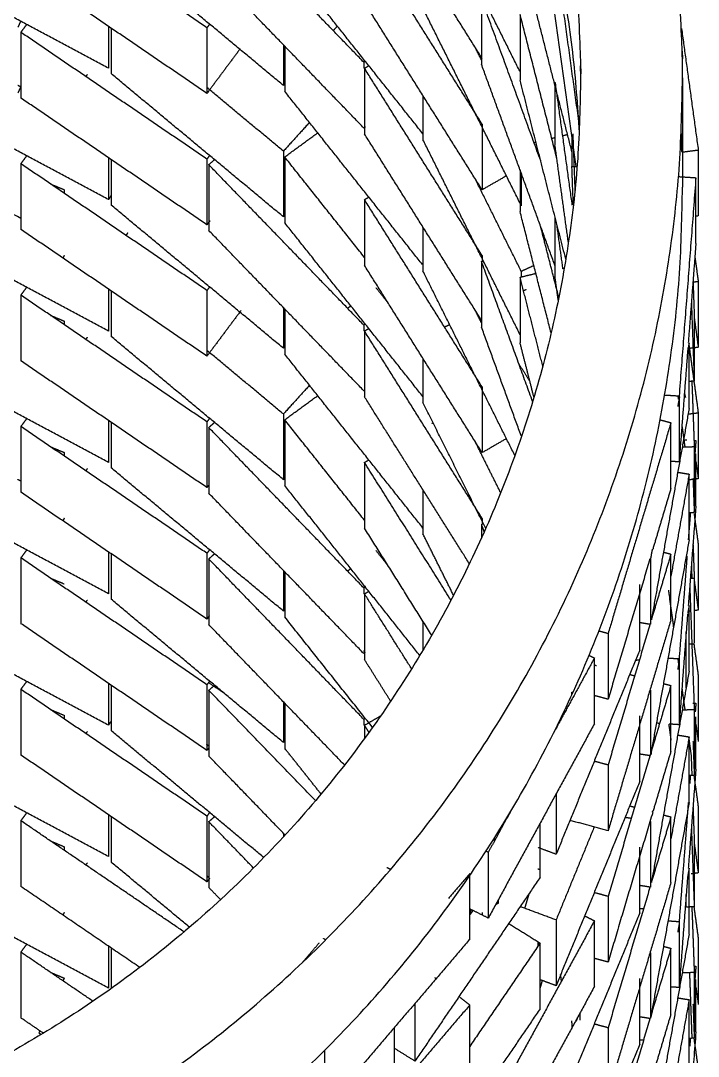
# Model space of a CAD drawing. Header units: centimetres. Extents: x 0 to 19.8, y 0 to 41.5.
# Drawn here: x 18.337 to 18.955, y 14.276 to 15.222 of the extents above; entities that cross this region are included whole.
import ezdxf

# ---------------------------------------------------------------- set-up
doc = ezdxf.new("R2010")
doc.units = ezdxf.units.CM
doc.layers.add('Make2D$Visible$Curves', color=7, linetype='Continuous', true_color=0x000000)

msp = doc.modelspace()

# ---------------------------------------------------------------- linework, layer by layer
at = {"layer": 'Make2D$Visible$Curves', "color": 18, "lineweight": -3, "true_color": 0x000000}
for points, weights, knots in [([(18.94033, 15.16942), (18.94033, 15.18396), (18.93995, 15.1985), (18.92003, 15.96182), (18.20108, 16.21905), (17.66782, 16.40984), (17.19928, 16.09167)], [0.992137350088, 0.995976141069, 1, 0.825021666223, 1, 0.864071957732, 0.939329292259], [-0.566626, -0.566626, -0.566626, -0.535834, -0.535834, 0.80315, 0.80315, 1.84331, 1.84331, 1.84331]), ([(17.21657, 15.98993), (17.65322, 16.31401), (18.16593, 16.13286), (18.83883, 15.89512), (18.84728, 15.18151), (18.84735, 15.17546), (18.84735, 15.16942)], [0.941506293451, 0.856573638651, 1, 0.819835262239, 1, 0.998141321531, 0.996320993359], [2.515272, 2.515272, 2.515272, 3.597399, 3.597399, 4.956711, 4.956711, 4.970734, 4.970734, 4.970734]), ([(17.22882, 15.89888), (17.66236, 16.21077), (18.16593, 16.03286), (18.81256, 15.8044), (18.84612, 15.11942)], [0.938958815068, 0.858769819386, 1, 0.825641357276, 0.988762031209], [2.531842, 2.531842, 2.531842, 3.597399, 3.597399, 4.912905, 4.912905, 4.912905]), ([(17.09989, 14.32314), (17.62142, 13.87595), (18.25532, 14.14081), (18.94033, 14.42702), (18.94033, 15.16942)], [0.973011863459, 0.839756556667, 1, 0.829045525154, 0.992137350088], [-3.101047, -3.101047, -3.101047, -1.874818, -1.874818, -0.566626, -0.566626, -0.566626]), ([(18.84735, 15.16942), (18.84735, 14.46471), (18.18864, 14.2143), (17.58784, 13.9859), (17.12182, 14.42856)], [0.996320993359, 0.821693940709, 1, 0.834780475099, 0.972589075988], [4.970734, 4.970734, 4.970734, 6.316022, 6.316022, 7.562575, 7.562575, 7.562575]), ([(17.09021, 14.23153), (17.61324, 13.77252), (18.25532, 14.0408), (18.94033, 14.32702), (18.94033, 15.06941)], [0.975929709242, 0.838022816373, 1, 0.829045525154, 0.992137350088], [-3.114314, -3.114314, -3.114314, -1.874818, -1.874818, -0.566626, -0.566626, -0.566626])]:
    msp.add_rational_spline(points, weights, degree=2, knots=knots, dxfattribs=at)
for points in [[(18.75753, 15.18704), (18.70385, 15.27259), (18.65017, 15.35814)], [(18.79196, 15.17514), (18.74775, 15.26398), (18.70353, 15.35282)], [(18.50644, 15.21512), (18.42158, 15.27299), (18.33672, 15.33086)], [(18.64961, 15.1835), (18.57887, 15.25674), (18.50812, 15.32998)], [(18.57622, 15.16235), (18.49757, 15.22777), (18.41893, 15.2932)], [(18.75753, 15.12704), (18.70385, 15.21259), (18.65017, 15.29814)], [(18.83943, 15.10191), (18.81577, 15.1946), (18.79211, 15.28729)], [(18.41667, 15.17813), (18.32573, 15.22682), (18.23478, 15.2755)], [(18.70351, 15.11822), (18.64045, 15.19765), (18.57738, 15.27708)], [(18.84638, 15.12498), (18.83581, 15.20183), (18.82524, 15.27869)], [(18.50644, 15.15512), (18.42158, 15.21299), (18.33672, 15.27086)], [(18.64961, 15.1235), (18.57887, 15.19674), (18.50812, 15.26998)], [(18.75753, 15.06704), (18.70385, 15.15259), (18.65017, 15.23814)], [(18.81093, 15.09355), (18.78393, 15.16761), (18.75693, 15.24167)], [(18.75693, 15.24167), (18.75693, 15.21167), (18.75693, 15.18167)], [(18.79324, 15.05258), (18.74838, 15.1427), (18.70353, 15.23282)], [(18.82559, 15.09613), (18.80885, 15.16171), (18.79211, 15.22729)], [(18.79211, 15.22729), (18.79211, 15.19729), (18.79211, 15.16729)], [(18.84319, 15.08821), (18.83357, 15.15808), (18.82396, 15.22795)], [(18.33662, 15.22128), (18.3353, 15.21842), (18.33398, 15.21556)], [(18.33672, 15.21086), (18.3394, 15.21446), (18.34208, 15.21806)], [(18.50888, 15.2184), (18.50766, 15.21676), (18.50644, 15.21512)], [(18.62541, 15.21659), (18.62355, 15.21453), (18.62168, 15.21248)], [(18.50644, 15.09512), (18.42158, 15.15299), (18.33672, 15.21086)], [(18.33672, 15.21086), (18.33672, 15.18086), (18.33672, 15.15086)], [(18.41667, 15.21647), (18.41667, 15.1973), (18.41667, 15.17813)], [(18.41893, 15.2148), (18.41893, 15.194), (18.41893, 15.1732)], [(18.50644, 15.21512), (18.50644, 15.18512), (18.50644, 15.15512)], [(18.9394, 15.21444), (18.94705, 15.15884), (18.9547, 15.10323)], [(18.57622, 15.19948), (18.57622, 15.18091), (18.57622, 15.16235)], [(18.57738, 15.19828), (18.57738, 15.17768), (18.57738, 15.15708)], [(18.53675, 15.19582), (18.5216, 15.17547), (18.50644, 15.15512)], [(18.67793, 15.19421), (18.67805, 15.19427), (18.67817, 15.19434)], [(18.72369, 15.19297), (18.72363, 15.19292), (18.72356, 15.19287)], [(18.75693, 15.18553), (18.75397, 15.19147), (18.75101, 15.19742)], [(18.65109, 15.18482), (18.65035, 15.18416), (18.64961, 15.1835)], [(18.64961, 15.1835), (18.64961, 15.18082), (18.64961, 15.17814)], [(18.65017, 15.17814), (18.65228, 15.17936), (18.6544, 15.18059)], [(18.82396, 14.99781), (18.79045, 15.08974), (18.75693, 15.18167)], [(18.3963, 15.17086), (18.39688, 15.17164), (18.39747, 15.17243)], [(18.57622, 15.04235), (18.49757, 15.10777), (18.41893, 15.1732)], [(18.75753, 15.00704), (18.70385, 15.09259), (18.65017, 15.17814)], [(18.65017, 15.17814), (18.65017, 15.14814), (18.65017, 15.11814)], [(18.94033, 15.16942), (18.94033, 15.11942), (18.94033, 15.06941)], [(18.33674, 15.16156), (18.33536, 15.15856), (18.33398, 15.15556)], [(18.33672, 15.16093), (18.3354, 15.16164), (18.33408, 15.16235)], [(18.57622, 15.10235), (18.54133, 15.13137), (18.50644, 15.1604)], [(18.57763, 15.1639), (18.57693, 15.16313), (18.57622, 15.16235)], [(18.83384, 15.0038), (18.81297, 15.08555), (18.79211, 15.16729)], [(18.82396, 15.16524), (18.82396, 15.13659), (18.82396, 15.10795)], [(18.83975, 15.0532), (18.83208, 15.10895), (18.82441, 15.16469)], [(18.41667, 15.05813), (18.32573, 15.10682), (18.23478, 15.1555)], [(18.50644, 15.03512), (18.42158, 15.09299), (18.33672, 15.15086)], [(18.70307, 14.99878), (18.64023, 15.07793), (18.57738, 15.15708)], [(18.70353, 15.15313), (18.70353, 15.13298), (18.70353, 15.11282)], [(18.6001, 15.12868), (18.58816, 15.11552), (18.57622, 15.10235)], [(18.65043, 15.12422), (18.65002, 15.12386), (18.64961, 15.1235)], [(18.65096, 15.1244), (18.65089, 15.12449), (18.65082, 15.12459)], [(18.75753, 15.12704), (18.75753, 15.09704), (18.75753, 15.06704)], [(18.57738, 15.09708), (18.59263, 15.10822), (18.60788, 15.11937)], [(18.75693, 14.94798), (18.70355, 15.03306), (18.65017, 15.11814)], [(18.79211, 14.93485), (18.74782, 15.02384), (18.70353, 15.11282)], [(18.8214, 15.11427), (18.82271, 15.11458), (18.82402, 15.1149)], [(18.83103, 15.11656), (18.83322, 15.11709), (18.83542, 15.11761)], [(18.83943, 15.11417), (18.83943, 15.1012), (18.83943, 15.08823)], [(18.84242, 15.06634), (18.84147, 15.09227), (18.84052, 15.11819)], [(18.80531, 15.11044), (18.80593, 15.11059), (18.80655, 15.11073)], [(18.83621, 15.01894), (18.83008, 15.06344), (18.82396, 15.10795)], [(18.9547, 15.10323), (18.94729, 15.10227), (18.93988, 15.1013)], [(18.9547, 15.10323), (18.9547, 15.07323), (18.9547, 15.04323)], [(18.33672, 15.04093), (18.28575, 15.06822), (18.23478, 15.0955)], [(18.33672, 15.09086), (18.33954, 15.09465), (18.34235, 15.09843)], [(18.41667, 15.09634), (18.41667, 15.07723), (18.41667, 15.05813)], [(18.41893, 15.0948), (18.41893, 15.074), (18.41893, 15.0532)], [(18.50887, 15.09838), (18.50765, 15.09675), (18.50644, 15.09512)], [(18.50644, 15.09512), (18.50644, 15.06512), (18.50644, 15.03512)], [(18.50812, 15.08998), (18.51075, 15.09232), (18.51339, 15.09465)], [(18.57622, 15.10235), (18.57622, 15.07235), (18.57622, 15.04235)], [(18.65017, 15.0054), (18.61377, 15.05124), (18.57738, 15.09708)], [(18.57738, 15.09708), (18.57738, 15.06708), (18.57738, 15.03708)], [(18.50644, 14.97512), (18.42158, 15.03299), (18.33672, 15.09086)], [(18.33672, 15.09086), (18.33672, 15.06086), (18.33672, 15.03086)], [(18.64961, 14.9435), (18.57887, 15.01674), (18.50812, 15.08998)], [(18.50812, 15.08998), (18.50812, 15.05998), (18.50812, 15.02998)], [(18.79211, 15.08518), (18.79211, 15.06624), (18.79211, 15.04729)], [(18.83943, 15.08823), (18.84136, 15.0883), (18.8433, 15.08837)], [(18.8407, 15.05334), (18.84006, 15.07078), (18.83943, 15.08823)], [(18.79324, 14.99258), (18.77213, 15.035), (18.75101, 15.07742)], [(18.77986, 15.07996), (18.76869, 15.0735), (18.75753, 15.06704)], [(18.79324, 15.08221), (18.79324, 15.0674), (18.79324, 15.05258)], [(18.93667, 15.07917), (18.9446, 15.07864), (18.95254, 15.07811)], [(18.95254, 15.07811), (18.94486, 14.97834), (18.93719, 14.87857)], [(18.95254, 15.01811), (18.95254, 15.04811), (18.95254, 15.07811)], [(18.36376, 15.07242), (18.36999, 15.0698), (18.37622, 15.06719)], [(18.37622, 15.06719), (18.37622, 15.06556), (18.37622, 15.06392)], [(18.41896, 15.06203), (18.41781, 15.06008), (18.41667, 15.05813)], [(18.65017, 15.05814), (18.65236, 15.0594), (18.65455, 15.06067)], [(18.75753, 14.88704), (18.70385, 14.97259), (18.65017, 15.05814)], [(18.65017, 15.05814), (18.65017, 15.02814), (18.65017, 14.99814)], [(18.57622, 14.92235), (18.49757, 14.98777), (18.41893, 15.0532)], [(18.82042, 14.93638), (18.80626, 14.99184), (18.79211, 15.04729)], [(18.84018, 15.05006), (18.8403, 15.05007), (18.84042, 15.05009)], [(18.50916, 15.03878), (18.5078, 15.03695), (18.50644, 15.03512)], [(18.57749, 15.04374), (18.57685, 15.04305), (18.57622, 15.04235)], [(18.70346, 14.87829), (18.64042, 14.95768), (18.57738, 15.03708)], [(18.82396, 15.0425), (18.82396, 15.01522), (18.82396, 14.98795)], [(18.9547, 15.04323), (18.95366, 15.0431), (18.95262, 15.04296)], [(18.41667, 14.93813), (18.32573, 14.98682), (18.23478, 15.0355)], [(18.50644, 14.91512), (18.42158, 14.97299), (18.33672, 15.03086)], [(18.43403, 15.02776), (18.43336, 15.02661), (18.43269, 15.02547)], [(18.64961, 14.8835), (18.57887, 14.95674), (18.50812, 15.02998)], [(18.70353, 15.0331), (18.70353, 15.01296), (18.70353, 14.99282)], [(18.82746, 14.96879), (18.8192, 15.00117), (18.81093, 15.03355)], [(18.83125, 14.99497), (18.82847, 15.01517), (18.82569, 15.03537)], [(18.95254, 15.01811), (18.94905, 14.97282), (18.94557, 14.92752)], [(18.37622, 15.00719), (18.37566, 15.00598), (18.3751, 15.00476)], [(18.75693, 15.00167), (18.75779, 15.00196), (18.75864, 15.00225)], [(18.80361, 14.87365), (18.78027, 14.93766), (18.75693, 15.00167)], [(18.75693, 15.00167), (18.75693, 14.97167), (18.75693, 14.94167)], [(18.75753, 15.00704), (18.75753, 15.00435), (18.75753, 15.00167)], [(18.95159, 15.00582), (18.95314, 14.99453), (18.9547, 14.98323)], [(18.75753, 14.82704), (18.70385, 14.91259), (18.65017, 14.99814)], [(18.78735, 14.82442), (18.74544, 14.90862), (18.70353, 14.99282)], [(18.79211, 14.98729), (18.79933, 14.98901), (18.80655, 14.99073)], [(18.80478, 14.99789), (18.79901, 14.99524), (18.79324, 14.99258)], [(18.79324, 14.99258), (18.79324, 14.99021), (18.79324, 14.98784)], [(18.83282, 14.9955), (18.83205, 14.99524), (18.83128, 14.99498)], [(18.81284, 14.90609), (18.80247, 14.94669), (18.79211, 14.98729)], [(18.79211, 14.98729), (18.79211, 14.95729), (18.79211, 14.92729)], [(18.82695, 14.96625), (18.82545, 14.9771), (18.82396, 14.98795)], [(18.94993, 14.98235), (18.95048, 14.96732), (18.95103, 14.95228)], [(18.9547, 14.98323), (18.95246, 14.98294), (18.95022, 14.98265)], [(18.9547, 14.98323), (18.9547, 14.95323), (18.9547, 14.92323)], [(18.33672, 14.97086), (18.33934, 14.97438), (18.34195, 14.97789)], [(18.50644, 14.85512), (18.42158, 14.91299), (18.33672, 14.97086)], [(18.33672, 14.97086), (18.33672, 14.94086), (18.33672, 14.91086)], [(18.41667, 14.97634), (18.41667, 14.95723), (18.41667, 14.93813)], [(18.41893, 14.9748), (18.41893, 14.954), (18.41893, 14.9332)], [(18.50905, 14.97862), (18.50774, 14.97687), (18.50644, 14.97512)], [(18.50644, 14.97512), (18.50644, 14.94512), (18.50644, 14.91512)], [(18.66053, 14.97785), (18.66617, 14.97074), (18.67181, 14.96364)], [(18.79535, 14.97508), (18.79655, 14.97563), (18.79776, 14.97619)], [(18.63491, 14.95912), (18.63649, 14.96028), (18.63808, 14.96144)], [(18.9484, 14.96433), (18.94972, 14.9283), (18.95103, 14.89228)], [(18.36376, 14.95242), (18.36999, 14.9498), (18.37622, 14.94719)], [(18.53754, 14.95687), (18.52199, 14.936), (18.50644, 14.91512)], [(18.57622, 14.95993), (18.57622, 14.94114), (18.57622, 14.92235)], [(18.57738, 14.95828), (18.57738, 14.93768), (18.57738, 14.91708)], [(18.75693, 14.94553), (18.75397, 14.95147), (18.75101, 14.95742)], [(18.95103, 14.95228), (18.95103, 14.92228), (18.95103, 14.89228)], [(18.37622, 14.94719), (18.37622, 14.94556), (18.37622, 14.94392)], [(18.65082, 14.94458), (18.65022, 14.94404), (18.64961, 14.9435)], [(18.64961, 14.9435), (18.64961, 14.94082), (18.64961, 14.93814)], [(18.72338, 14.94196), (18.72569, 14.94302), (18.728, 14.94409)], [(18.95103, 14.94987), (18.95287, 14.93655), (18.9547, 14.92323)], [(18.57622, 14.80235), (18.49757, 14.86777), (18.41893, 14.9332)], [(18.65017, 14.93814), (18.65229, 14.93936), (18.6544, 14.94059)], [(18.75753, 14.76704), (18.70385, 14.85259), (18.65017, 14.93814)], [(18.65017, 14.93814), (18.65017, 14.90814), (18.65017, 14.87814)], [(18.79307, 14.84255), (18.775, 14.89211), (18.75693, 14.94167)], [(18.39599, 14.93044), (18.39673, 14.93143), (18.39747, 14.93243)], [(18.57764, 14.92392), (18.57693, 14.92314), (18.57622, 14.92235)], [(18.80479, 14.8776), (18.79845, 14.90245), (18.79211, 14.92729)], [(18.94637, 14.92746), (18.94588, 14.92474), (18.9454, 14.92202)], [(18.9459, 14.92715), (18.9462, 14.92499), (18.9465, 14.92283)], [(18.41667, 14.81813), (18.32573, 14.86682), (18.23478, 14.9155)], [(18.57622, 14.86235), (18.54149, 14.89124), (18.50676, 14.92013)], [(18.70351, 14.75822), (18.64045, 14.83765), (18.57738, 14.91708)], [(18.94521, 14.92283), (18.9412, 14.8707), (18.93719, 14.81857)], [(18.94637, 14.86746), (18.94637, 14.89498), (18.94637, 14.92249)], [(18.9547, 14.92323), (18.95057, 14.9227), (18.94645, 14.92216)], [(18.94663, 14.92191), (18.95066, 14.89257), (18.9547, 14.86323)], [(18.50644, 14.79512), (18.42158, 14.85299), (18.33672, 14.91086)], [(18.70353, 14.91317), (18.70353, 14.893), (18.70353, 14.87282)], [(18.79108, 14.908), (18.7961, 14.90001), (18.80112, 14.89201)], [(18.60015, 14.88874), (18.58819, 14.87554), (18.57622, 14.86235)], [(18.75753, 14.88704), (18.75753, 14.85704), (18.75753, 14.82704)], [(18.95103, 14.89228), (18.94896, 14.8922), (18.94688, 14.89213)], [(18.94884, 14.8922), (18.94994, 14.86224), (18.95103, 14.83228)], [(18.57738, 14.85708), (18.59247, 14.86811), (18.60756, 14.87913)], [(18.65031, 14.88412), (18.64996, 14.88381), (18.64961, 14.8835)], [(18.64961, 14.8839), (18.64961, 14.8837), (18.64961, 14.8835)], [(18.74591, 14.72555), (18.69804, 14.80184), (18.65017, 14.87814)], [(18.93719, 14.87857), (18.93085, 14.87899), (18.92452, 14.87941)], [(18.93755, 14.87805), (18.93675, 14.87359), (18.93595, 14.86913)], [(18.93607, 14.87864), (18.93627, 14.87721), (18.93646, 14.87577)], [(18.93719, 14.87857), (18.93719, 14.84857), (18.93719, 14.81857)], [(18.94201, 14.88133), (18.94252, 14.87933), (18.94303, 14.87734)], [(18.76078, 14.7578), (18.73215, 14.81531), (18.70353, 14.87282)], [(18.94637, 14.86746), (18.92913, 14.77095), (18.9119, 14.67443)], [(18.33672, 14.85086), (18.33941, 14.85448), (18.34211, 14.85809)], [(18.50897, 14.85852), (18.50771, 14.85682), (18.50644, 14.85512)], [(18.57622, 14.86235), (18.57622, 14.83235), (18.57622, 14.80235)], [(18.9547, 14.86323), (18.95024, 14.86265), (18.94577, 14.86207)], [(18.9547, 14.86323), (18.9547, 14.83323), (18.9547, 14.80323)], [(18.50644, 14.73512), (18.42158, 14.79299), (18.33672, 14.85086)], [(18.33672, 14.85086), (18.33672, 14.82086), (18.33672, 14.79086)], [(18.41667, 14.85634), (18.41667, 14.83723), (18.41667, 14.81813)], [(18.41893, 14.85489), (18.41893, 14.83404), (18.41893, 14.8132)], [(18.50644, 14.85512), (18.50644, 14.82512), (18.50644, 14.79512)], [(18.50812, 14.84998), (18.51075, 14.85231), (18.51337, 14.85464)], [(18.64961, 14.7035), (18.57887, 14.77674), (18.50812, 14.84998)], [(18.50812, 14.84998), (18.50812, 14.81998), (18.50812, 14.78998)], [(18.65017, 14.7654), (18.61377, 14.81124), (18.57738, 14.85708)], [(18.57738, 14.85708), (18.57738, 14.82708), (18.57738, 14.79708)], [(18.71178, 14.8538), (18.71225, 14.85407), (18.71273, 14.85434)], [(18.92974, 14.85437), (18.90108, 14.75809), (18.87242, 14.66181)], [(18.92036, 14.8569), (18.92505, 14.85563), (18.92974, 14.85437)], [(18.92974, 14.79437), (18.92974, 14.82437), (18.92974, 14.85437)], [(18.93975, 14.85189), (18.94058, 14.84582), (18.94142, 14.83974)], [(18.77978, 14.83992), (18.76865, 14.83348), (18.75753, 14.82704)], [(18.94126, 14.83886), (18.94281, 14.83876), (18.94435, 14.83865)], [(18.94159, 14.83853), (18.94204, 14.83525), (18.94249, 14.83196)], [(18.36376, 14.83242), (18.36999, 14.8298), (18.37622, 14.82719)], [(18.77444, 14.79036), (18.76273, 14.81389), (18.75101, 14.83742)], [(18.95103, 14.83228), (18.94578, 14.83208), (18.94053, 14.83189)], [(18.95103, 14.83228), (18.95103, 14.80228), (18.95103, 14.77228)], [(18.95106, 14.83821), (18.9518, 14.83816), (18.95254, 14.83811)], [(18.95254, 14.83811), (18.95206, 14.83196), (18.95159, 14.82582)], [(18.37622, 14.82719), (18.37622, 14.82564), (18.37622, 14.8241)], [(18.65017, 14.81814), (18.65219, 14.81931), (18.65421, 14.82048)], [(18.95254, 14.77811), (18.95254, 14.80196), (18.95254, 14.82582)], [(18.39599, 14.81044), (18.39673, 14.81143), (18.39747, 14.81243)], [(18.57622, 14.68235), (18.49757, 14.74777), (18.41893, 14.8132)], [(18.72912, 14.69231), (18.68965, 14.75522), (18.65017, 14.81814)], [(18.65017, 14.81814), (18.65017, 14.78814), (18.65017, 14.75814)], [(18.93719, 14.81857), (18.93347, 14.81882), (18.92974, 14.81907)], [(18.95254, 14.81894), (18.95362, 14.81109), (18.9547, 14.80323)], [(18.33672, 14.80093), (18.33535, 14.80166), (18.33398, 14.8024)], [(18.57743, 14.80368), (18.57682, 14.80302), (18.57622, 14.80235)], [(18.94637, 14.80746), (18.93806, 14.76091), (18.92974, 14.71436)], [(18.93595, 14.80913), (18.94116, 14.8083), (18.94637, 14.80746)], [(18.9547, 14.80323), (18.95005, 14.80263), (18.9454, 14.80202)], [(18.94581, 14.80782), (18.94584, 14.8076), (18.94587, 14.80739)], [(18.94637, 14.74746), (18.94637, 14.77746), (18.94637, 14.80746)], [(18.94989, 14.80366), (18.95046, 14.78797), (18.95103, 14.77228)], [(18.41667, 14.69813), (18.32573, 14.74682), (18.23478, 14.7955)], [(18.50812, 14.79738), (18.50728, 14.79625), (18.50644, 14.79512)], [(18.70062, 14.64186), (18.639, 14.71947), (18.57738, 14.79708)], [(18.70353, 14.7931), (18.70353, 14.77296), (18.70353, 14.75282)], [(18.92974, 14.79437), (18.92146, 14.76655), (18.91318, 14.73874)], [(18.50644, 14.67512), (18.42158, 14.73299), (18.33672, 14.79086)], [(18.64961, 14.6435), (18.57887, 14.71674), (18.50812, 14.78998)], [(18.74547, 14.78888), (18.74499, 14.78854), (18.74452, 14.78819)], [(18.95254, 14.77811), (18.94905, 14.73282), (18.94557, 14.68752)], [(18.94746, 14.77215), (18.94651, 14.75984), (18.94557, 14.74752)], [(18.95103, 14.77228), (18.94889, 14.7722), (18.94675, 14.77212)], [(18.37622, 14.76719), (18.37565, 14.76596), (18.37509, 14.76474)], [(18.75753, 14.76704), (18.75753, 14.76419), (18.75753, 14.76135)], [(18.95075, 14.77192), (18.95272, 14.75757), (18.9547, 14.74323)], [(18.71152, 14.66036), (18.68084, 14.70925), (18.65017, 14.75814)], [(18.75693, 14.76167), (18.75693, 14.75543), (18.75693, 14.74918)], [(18.75944, 14.75479), (18.75849, 14.75741), (18.75753, 14.76004)], [(18.73145, 14.69674), (18.71749, 14.72478), (18.70353, 14.75282)], [(18.94637, 14.74746), (18.92885, 14.64934), (18.91133, 14.55121)], [(18.33672, 14.73086), (18.33951, 14.7346), (18.34229, 14.73835)], [(18.41667, 14.73634), (18.41667, 14.71723), (18.41667, 14.69813)], [(18.41893, 14.7348), (18.41893, 14.714), (18.41893, 14.6932)], [(18.50887, 14.73838), (18.50765, 14.73675), (18.50644, 14.73512)], [(18.50644, 14.73512), (18.50644, 14.70512), (18.50644, 14.67512)], [(18.50812, 14.72998), (18.51084, 14.73239), (18.51356, 14.7348)], [(18.66053, 14.73785), (18.66619, 14.73072), (18.67184, 14.7236)], [(18.91269, 14.73888), (18.91192, 14.73453), (18.91114, 14.73017)], [(18.92974, 14.73437), (18.92082, 14.7044), (18.9119, 14.67443)], [(18.92347, 14.73606), (18.92661, 14.73522), (18.92974, 14.73437)], [(18.92974, 14.67437), (18.92974, 14.70437), (18.92974, 14.73437)], [(18.94989, 14.74366), (18.95046, 14.72797), (18.95103, 14.71228)], [(18.9547, 14.74323), (18.9547, 14.71323), (18.9547, 14.68323)], [(18.50644, 14.61512), (18.42158, 14.67299), (18.33672, 14.73086)], [(18.33672, 14.73086), (18.33672, 14.70086), (18.33672, 14.67086)], [(18.64961, 14.5835), (18.57887, 14.65674), (18.50812, 14.72998)], [(18.50812, 14.72998), (18.50812, 14.69998), (18.50812, 14.66998)], [(18.91056, 14.72993), (18.89149, 14.66587), (18.87242, 14.60181)], [(18.91114, 14.73017), (18.91097, 14.7302), (18.9108, 14.73022)], [(18.91114, 14.73017), (18.91114, 14.70022), (18.91114, 14.67026)], [(18.9444, 14.73238), (18.94079, 14.68548), (18.93719, 14.63857)], [(18.57622, 14.71948), (18.57622, 14.70091), (18.57622, 14.68235)], [(18.57738, 14.71828), (18.57738, 14.69768), (18.57738, 14.67708)], [(18.63478, 14.71902), (18.63634, 14.72017), (18.63791, 14.72131)], [(18.9484, 14.72433), (18.94862, 14.71832), (18.94884, 14.71231)], [(18.36376, 14.71242), (18.36999, 14.7098), (18.37622, 14.70719)], [(18.90131, 14.64675), (18.90131, 14.67675), (18.90131, 14.70675)], [(18.95103, 14.71228), (18.94946, 14.71222), (18.94789, 14.71216)], [(18.95103, 14.71228), (18.95103, 14.6826), (18.95103, 14.65292)], [(18.95103, 14.70987), (18.95287, 14.69655), (18.9547, 14.68323)], [(18.65111, 14.70483), (18.65036, 14.70417), (18.64961, 14.7035)], [(18.64961, 14.7035), (18.64961, 14.70082), (18.64961, 14.69814)], [(18.65017, 14.69814), (18.65228, 14.69936), (18.65439, 14.70058)], [(18.69314, 14.62964), (18.67166, 14.66389), (18.65017, 14.69814)], [(18.65017, 14.69814), (18.65017, 14.66814), (18.65017, 14.63814)], [(18.92743, 14.70143), (18.92976, 14.68448), (18.93209, 14.66752)], [(18.94691, 14.705), (18.94897, 14.64864), (18.95103, 14.59228)], [(18.39603, 14.6905), (18.39675, 14.69147), (18.39747, 14.69243)], [(18.57622, 14.56235), (18.49757, 14.62777), (18.41893, 14.6932)], [(18.94637, 14.68746), (18.9457, 14.68373), (18.94504, 14.68)], [(18.94637, 14.62746), (18.94637, 14.65746), (18.94637, 14.68746)], [(18.50871, 14.67817), (18.50758, 14.67664), (18.50644, 14.67512)], [(18.94495, 14.67952), (18.94107, 14.62905), (18.93719, 14.57857)], [(18.94774, 14.68233), (18.94712, 14.68225), (18.9465, 14.68217)], [(18.9547, 14.68323), (18.95287, 14.68299), (18.95103, 14.68276)], [(18.41667, 14.57813), (18.32573, 14.62682), (18.23478, 14.6755)], [(18.50644, 14.55512), (18.42158, 14.61299), (18.33672, 14.67086)], [(18.63191, 14.54183), (18.57001, 14.6059), (18.50812, 14.66998)], [(18.65751, 14.57615), (18.61745, 14.62661), (18.57738, 14.67708)], [(18.70353, 14.67311), (18.70353, 14.65999), (18.70353, 14.64688)], [(18.92974, 14.67437), (18.90108, 14.57809), (18.87242, 14.48181)], [(18.91049, 14.6697), (18.89145, 14.60575), (18.87242, 14.54181)], [(18.91114, 14.67017), (18.9064, 14.67093), (18.90166, 14.67169)], [(18.87242, 14.66181), (18.86825, 14.66293), (18.86408, 14.66406)], [(18.87242, 14.66181), (18.87242, 14.63181), (18.87242, 14.60181)], [(18.94372, 14.61215), (18.94372, 14.6378), (18.94372, 14.66345)], [(18.95103, 14.65228), (18.94871, 14.65219), (18.94638, 14.65211)], [(18.95072, 14.65215), (18.95271, 14.63769), (18.9547, 14.62323)], [(18.65094, 14.64443), (18.65028, 14.64526), (18.64962, 14.6461)], [(18.70351, 14.64688), (18.70351, 14.64678), (18.70351, 14.64668)], [(18.90131, 14.64675), (18.86316, 14.55351), (18.82501, 14.46027)], [(18.85516, 14.64196), (18.85758, 14.64075), (18.86, 14.63954)], [(18.67404, 14.60009), (18.66211, 14.61911), (18.65017, 14.63814)], [(18.86, 14.63954), (18.84194, 14.60645), (18.82388, 14.57337)], [(18.86, 14.57954), (18.86, 14.60954), (18.86, 14.63954)], [(18.86, 14.63318), (18.86089, 14.63294), (18.86178, 14.6327)], [(18.89768, 14.63755), (18.89937, 14.63777), (18.90105, 14.63799)], [(18.93719, 14.63857), (18.93212, 14.63891), (18.92705, 14.63924)], [(18.93719, 14.63603), (18.93657, 14.63258), (18.93595, 14.62913)], [(18.93607, 14.63864), (18.93661, 14.63468), (18.93716, 14.63072)], [(18.93719, 14.63857), (18.93719, 14.60857), (18.93719, 14.57857)], [(18.89221, 14.62449), (18.89444, 14.62389), (18.89667, 14.62329)], [(18.94637, 14.62746), (18.92913, 14.53095), (18.9119, 14.43443)], [(18.9547, 14.62323), (18.9547, 14.59323), (18.9547, 14.56323)], [(18.33672, 14.61086), (18.3394, 14.61447), (18.34209, 14.61807)], [(18.41667, 14.61634), (18.41667, 14.59723), (18.41667, 14.57813)], [(18.41893, 14.61449), (18.41893, 14.59384), (18.41893, 14.5732)], [(18.50887, 14.61838), (18.50765, 14.61675), (18.50644, 14.61512)], [(18.50644, 14.61512), (18.50644, 14.58512), (18.50644, 14.55512)], [(18.50792, 14.6171), (18.5148, 14.61241), (18.52168, 14.60772)], [(18.50812, 14.60998), (18.51075, 14.61231), (18.51339, 14.61465)], [(18.92974, 14.61437), (18.92082, 14.5844), (18.9119, 14.55443)], [(18.92315, 14.61615), (18.92645, 14.61526), (18.92974, 14.61437)], [(18.92897, 14.61159), (18.92927, 14.61161), (18.92957, 14.61162)], [(18.92974, 14.55437), (18.92974, 14.58437), (18.92974, 14.61437)], [(18.9397, 14.61227), (18.94109, 14.60211), (18.94249, 14.59196)], [(18.50644, 14.49512), (18.42158, 14.55299), (18.33672, 14.61086)], [(18.33672, 14.61086), (18.33672, 14.58086), (18.33672, 14.55086)], [(18.60544, 14.50923), (18.55678, 14.5596), (18.50812, 14.60998)], [(18.50812, 14.60998), (18.50812, 14.57998), (18.50812, 14.54998)], [(18.83943, 14.60823), (18.84006, 14.60825), (18.8407, 14.60827)], [(18.8395, 14.60613), (18.83946, 14.60718), (18.83943, 14.60823)], [(18.87242, 14.60181), (18.86648, 14.60341), (18.86055, 14.60501)], [(18.91114, 14.61017), (18.91114, 14.58079), (18.91114, 14.55141)], [(18.36376, 14.59242), (18.36999, 14.5898), (18.37622, 14.58719)], [(18.57622, 14.59948), (18.57622, 14.58091), (18.57622, 14.56235)], [(18.57738, 14.59828), (18.57738, 14.57768), (18.57738, 14.55708)], [(18.94987, 14.59829), (18.9501, 14.59827), (18.95033, 14.59826)], [(18.95104, 14.59821), (18.95179, 14.59816), (18.95254, 14.59811)], [(18.95254, 14.59811), (18.95224, 14.59423), (18.95194, 14.59034)], [(18.37622, 14.58719), (18.37622, 14.58556), (18.37622, 14.58392)], [(18.65088, 14.58462), (18.65025, 14.58406), (18.64961, 14.5835)], [(18.64961, 14.5835), (18.64961, 14.58082), (18.64961, 14.57814)], [(18.65017, 14.57814), (18.65767, 14.58247), (18.66516, 14.58681)], [(18.90131, 14.52675), (18.90131, 14.55675), (18.90131, 14.58675)], [(18.95103, 14.59228), (18.94552, 14.59207), (18.94001, 14.59187)], [(18.95103, 14.59228), (18.95103, 14.56228), (18.95103, 14.53228)], [(18.95254, 14.53811), (18.95254, 14.562), (18.95254, 14.5859)], [(18.41861, 14.58144), (18.41764, 14.57978), (18.41667, 14.57813)], [(18.57622, 14.57506), (18.5768, 14.57458), (18.57738, 14.5741)], [(18.65017, 14.57814), (18.65017, 14.57208), (18.65017, 14.56603)], [(18.65425, 14.57164), (18.65221, 14.57489), (18.65017, 14.57814)], [(18.86, 14.57954), (18.81155, 14.49077), (18.76309, 14.402)], [(18.92002, 14.57971), (18.91832, 14.57983), (18.91663, 14.57994)], [(18.92774, 14.5792), (18.92874, 14.5719), (18.92974, 14.56461)], [(18.93719, 14.57857), (18.93271, 14.57887), (18.92823, 14.57917)], [(18.95254, 14.57894), (18.95362, 14.57109), (18.9547, 14.56323)], [(18.39607, 14.57055), (18.39677, 14.57149), (18.39747, 14.57243)], [(18.55829, 14.45726), (18.48861, 14.51523), (18.41893, 14.5732)], [(18.94637, 14.56746), (18.93806, 14.52091), (18.92974, 14.47436)], [(18.93646, 14.56905), (18.94142, 14.56825), (18.94637, 14.56746)], [(18.94586, 14.56749), (18.94698, 14.55933), (18.9481, 14.55117)], [(18.94637, 14.50746), (18.94637, 14.53746), (18.94637, 14.56746)], [(18.41667, 14.45813), (18.32573, 14.50682), (18.23478, 14.5555)], [(18.50812, 14.559), (18.50728, 14.5597), (18.50644, 14.5604)], [(18.50835, 14.55769), (18.5074, 14.5564), (18.50644, 14.55512)], [(18.61054, 14.51531), (18.59396, 14.53619), (18.57738, 14.55708)], [(18.94989, 14.56366), (18.95046, 14.54797), (18.95103, 14.53228)], [(18.50644, 14.43512), (18.42158, 14.49299), (18.33672, 14.55086)], [(18.57777, 14.47787), (18.54295, 14.51392), (18.50812, 14.54998)], [(18.87242, 14.54181), (18.86609, 14.54351), (18.85977, 14.54522)], [(18.91115, 14.55191), (18.89178, 14.48686), (18.87242, 14.42181)], [(18.91114, 14.55017), (18.9065, 14.55091), (18.90185, 14.55166)], [(18.92974, 14.55437), (18.92154, 14.5268), (18.91333, 14.49922)], [(18.92743, 14.54606), (18.92743, 14.54633), (18.92743, 14.5466)], [(18.94817, 14.55072), (18.9485, 14.54146), (18.94884, 14.5322)], [(18.87242, 14.54181), (18.87242, 14.51181), (18.87242, 14.48181)], [(18.95254, 14.53811), (18.94905, 14.49282), (18.94557, 14.44752)], [(18.90131, 14.52675), (18.86316, 14.43351), (18.82501, 14.34027)], [(18.95103, 14.53228), (18.9487, 14.53219), (18.94637, 14.53211)], [(18.94747, 14.53227), (18.94719, 14.52863), (18.94691, 14.525)], [(18.9507, 14.53229), (18.9527, 14.51776), (18.9547, 14.50323)], [(18.82501, 14.5155), (18.82501, 14.48789), (18.82501, 14.46027)], [(18.94637, 14.50746), (18.92886, 14.40943), (18.91136, 14.31141)], [(18.94557, 14.50752), (18.94138, 14.45305), (18.93719, 14.39857)], [(18.33672, 14.49086), (18.33948, 14.49458), (18.34225, 14.49829)], [(18.50887, 14.49838), (18.50765, 14.49675), (18.50644, 14.49512)], [(18.78301, 14.49849), (18.77305, 14.48024), (18.76309, 14.462)], [(18.91313, 14.49856), (18.89277, 14.43018), (18.87242, 14.36181)], [(18.89245, 14.50443), (18.89456, 14.50386), (18.89667, 14.50329)], [(18.91281, 14.49951), (18.91273, 14.49908), (18.91265, 14.49864)], [(18.94989, 14.50366), (18.95046, 14.48797), (18.95103, 14.47228)], [(18.9547, 14.50323), (18.9547, 14.47323), (18.9547, 14.44323)], [(18.48557, 14.38935), (18.41114, 14.44011), (18.33672, 14.49086)], [(18.33672, 14.49086), (18.33672, 14.46086), (18.33672, 14.43086)], [(18.41667, 14.49634), (18.41667, 14.47723), (18.41667, 14.45813)], [(18.41893, 14.4948), (18.41893, 14.474), (18.41893, 14.4532)], [(18.50644, 14.49512), (18.50644, 14.46512), (18.50644, 14.43512)], [(18.50812, 14.48998), (18.51088, 14.49243), (18.51365, 14.49488)], [(18.54899, 14.44767), (18.52856, 14.46882), (18.50812, 14.48998)], [(18.50812, 14.48998), (18.50812, 14.45998), (18.50812, 14.42998)], [(18.81044, 14.43924), (18.81044, 14.46399), (18.81044, 14.48874)], [(18.87242, 14.48181), (18.85505, 14.48649), (18.83769, 14.49117)], [(18.89385, 14.49294), (18.89086, 14.49342), (18.88787, 14.49389)], [(18.91114, 14.49017), (18.91114, 14.46017), (18.91114, 14.43017)], [(18.92974, 14.49437), (18.92082, 14.4644), (18.9119, 14.43443)], [(18.92329, 14.49611), (18.92651, 14.49524), (18.92974, 14.49437)], [(18.92974, 14.43437), (18.92974, 14.46437), (18.92974, 14.49437)], [(18.57622, 14.47948), (18.57622, 14.47783), (18.57622, 14.47618)], [(18.85977, 14.48522), (18.84239, 14.44274), (18.82501, 14.40027)], [(18.9484, 14.48433), (18.94972, 14.4483), (18.95103, 14.41228)], [(18.36377, 14.47242), (18.36999, 14.4698), (18.37622, 14.46719)], [(18.76986, 14.47417), (18.7686, 14.47345), (18.76735, 14.47272)], [(18.95103, 14.47228), (18.95103, 14.44228), (18.95103, 14.41228)], [(18.95103, 14.46987), (18.95287, 14.45655), (18.9547, 14.44323)], [(18.37622, 14.46719), (18.37622, 14.46556), (18.37622, 14.46392)], [(18.76309, 14.462), (18.7621, 14.46249), (18.76111, 14.46299)], [(18.76309, 14.462), (18.76309, 14.432), (18.76309, 14.402)], [(18.82501, 14.46027), (18.81679, 14.46333), (18.80857, 14.46639)], [(18.90131, 14.40675), (18.90131, 14.43675), (18.90131, 14.46675)], [(18.39602, 14.45049), (18.39674, 14.45146), (18.39747, 14.45243)], [(18.49054, 14.39362), (18.45474, 14.42341), (18.41893, 14.4532)], [(18.33672, 14.4415), (18.33665, 14.44137), (18.33659, 14.44123)], [(18.67419, 14.4463), (18.67242, 14.44718), (18.67066, 14.44806)], [(18.74623, 14.44259), (18.73657, 14.43129), (18.72692, 14.41998)], [(18.74623, 14.38259), (18.74623, 14.41259), (18.74623, 14.44259)], [(18.81044, 14.44629), (18.80936, 14.44646), (18.80827, 14.44663)], [(18.94637, 14.44746), (18.94566, 14.44349), (18.94495, 14.43952)], [(18.94637, 14.38746), (18.94637, 14.41746), (18.94637, 14.44746)], [(18.9547, 14.44323), (18.95139, 14.4428), (18.94807, 14.44237)], [(18.41667, 14.33813), (18.32573, 14.38682), (18.23478, 14.4355)], [(18.50812, 14.439), (18.50728, 14.4397), (18.50644, 14.4404)], [(18.50887, 14.43838), (18.50765, 14.43675), (18.50644, 14.43512)], [(18.81044, 14.43924), (18.75334, 14.35529), (18.69625, 14.27134)], [(18.92974, 14.43437), (18.90108, 14.33809), (18.87242, 14.24181)], [(18.91114, 14.43017), (18.90629, 14.43095), (18.90144, 14.43172)], [(18.94495, 14.43952), (18.94107, 14.38905), (18.93719, 14.33857)], [(18.44516, 14.35691), (18.39094, 14.39389), (18.33672, 14.43086)], [(18.51888, 14.41884), (18.5135, 14.42441), (18.50812, 14.42998)], [(18.79648, 14.41089), (18.79856, 14.41785), (18.80063, 14.42482)], [(18.87242, 14.42181), (18.8662, 14.42349), (18.85998, 14.42516)], [(18.91064, 14.4302), (18.89153, 14.366), (18.87242, 14.30181)], [(18.94372, 14.41201), (18.94372, 14.41777), (18.94372, 14.42353)], [(18.7721, 14.41547), (18.77103, 14.41485), (18.76996, 14.41423)], [(18.77207, 14.41844), (18.77207, 14.41695), (18.77207, 14.41545)], [(18.87242, 14.42181), (18.87242, 14.39181), (18.87242, 14.36181)], [(18.37622, 14.40719), (18.37569, 14.40604), (18.37516, 14.40488)], [(18.76309, 14.402), (18.75466, 14.4062), (18.74623, 14.4104)], [(18.74623, 14.4065), (18.74707, 14.40803), (18.7479, 14.40957)], [(18.74906, 14.40899), (18.74767, 14.40694), (18.74628, 14.4049)], [(18.75753, 14.40704), (18.75753, 14.4059), (18.75753, 14.40477)], [(18.82501, 14.40027), (18.80862, 14.40637), (18.79224, 14.41247)], [(18.90131, 14.40675), (18.86316, 14.31351), (18.82501, 14.22027)], [(18.85108, 14.40399), (18.85554, 14.40177), (18.86, 14.39954)], [(18.90527, 14.41056), (18.9033, 14.41049), (18.90133, 14.41041)], [(18.95103, 14.41228), (18.94752, 14.41215), (18.94401, 14.41202)], [(18.94884, 14.4122), (18.94994, 14.38224), (18.95103, 14.35228)], [(18.9507, 14.41227), (18.9527, 14.39775), (18.9547, 14.38323)], [(18.86, 14.39954), (18.81155, 14.31077), (18.76309, 14.222)], [(18.78176, 14.39708), (18.7961, 14.38816), (18.81044, 14.37924)], [(18.82501, 14.40027), (18.82501, 14.37027), (18.82501, 14.34027)], [(18.86, 14.33954), (18.86, 14.36954), (18.86, 14.39954)], [(18.93719, 14.39857), (18.93212, 14.39891), (18.92705, 14.39924)], [(18.93719, 14.39603), (18.93657, 14.39258), (18.93595, 14.38913)], [(18.93719, 14.39857), (18.93719, 14.36857), (18.93719, 14.33857)], [(18.94637, 14.38746), (18.92914, 14.291), (18.91192, 14.19454)], [(18.33672, 14.37086), (18.3394, 14.37446), (18.34208, 14.37806)], [(18.41667, 14.37634), (18.41667, 14.35723), (18.41667, 14.33813)], [(18.41893, 14.375), (18.41893, 14.35628), (18.41893, 14.33756)], [(18.59373, 14.36159), (18.60137, 14.37054), (18.60901, 14.3795)], [(18.61473, 14.38206), (18.61377, 14.38266), (18.61282, 14.38325)], [(18.74623, 14.38259), (18.68, 14.30503), (18.61377, 14.22747)], [(18.81044, 14.37924), (18.77833, 14.33203), (18.74623, 14.28482)], [(18.80827, 14.38058), (18.80827, 14.37832), (18.80827, 14.37605)], [(18.81021, 14.37858), (18.80929, 14.37883), (18.80836, 14.37908)], [(18.81044, 14.31924), (18.81044, 14.34924), (18.81044, 14.37924)], [(18.92293, 14.37621), (18.92634, 14.37529), (18.92974, 14.37437)], [(18.9547, 14.38323), (18.9547, 14.35323), (18.9547, 14.32323)], [(18.40244, 14.32604), (18.36958, 14.34845), (18.33672, 14.37086)], [(18.33672, 14.37086), (18.33672, 14.34086), (18.33672, 14.31086)], [(18.91114, 14.37017), (18.9109, 14.37021), (18.91067, 14.37025)], [(18.91114, 14.37017), (18.91114, 14.34034), (18.91114, 14.31052)], [(18.92974, 14.37437), (18.92084, 14.34447), (18.91194, 14.31457)], [(18.92974, 14.31437), (18.92974, 14.34437), (18.92974, 14.37437)], [(18.87242, 14.36181), (18.86633, 14.36345), (18.86025, 14.36509)], [(18.95082, 14.35822), (18.95168, 14.35817), (18.95254, 14.35811)], [(18.95254, 14.35811), (18.95206, 14.35196), (18.95159, 14.34582)], [(18.36376, 14.35242), (18.36999, 14.3498), (18.37622, 14.34719)], [(18.37622, 14.34719), (18.37565, 14.34595), (18.37507, 14.34471)], [(18.71426, 14.34762), (18.71489, 14.34713), (18.71552, 14.34663)], [(18.82994, 14.34447), (18.82954, 14.34741), (18.82913, 14.35034)], [(18.90131, 14.33931), (18.90131, 14.34303), (18.90131, 14.34675)], [(18.9507, 14.35227), (18.94539, 14.35207), (18.94008, 14.35187)], [(18.94665, 14.35222), (18.94774, 14.32221), (18.94884, 14.2922)], [(18.95079, 14.35164), (18.9512, 14.34867), (18.95161, 14.34569)], [(18.95103, 14.35228), (18.95103, 14.32228), (18.95103, 14.29228)], [(18.86, 14.33954), (18.81155, 14.25077), (18.76309, 14.162)], [(18.81053, 14.33808), (18.81155, 14.34149), (18.81257, 14.3449)], [(18.82501, 14.34027), (18.81786, 14.34293), (18.81071, 14.34559)], [(18.90131, 14.28675), (18.90131, 14.31281), (18.90131, 14.33887)], [(18.93719, 14.33857), (18.93347, 14.33882), (18.92974, 14.33907)], [(18.95254, 14.29811), (18.95254, 14.32196), (18.95254, 14.34582)], [(18.95254, 14.33894), (18.95362, 14.33109), (18.9547, 14.32323)], [(18.73645, 14.33025), (18.74134, 14.32642), (18.74623, 14.32259)], [(18.93629, 14.32908), (18.94133, 14.32827), (18.94637, 14.32746)], [(18.74623, 14.32259), (18.68, 14.24503), (18.61377, 14.16747)], [(18.69625, 14.32406), (18.69625, 14.2977), (18.69625, 14.27134)], [(18.81044, 14.31924), (18.75334, 14.23529), (18.69625, 14.15134)], [(18.74623, 14.26259), (18.74623, 14.29259), (18.74623, 14.32259)], [(18.94637, 14.32746), (18.93809, 14.28112), (18.92982, 14.23477)], [(18.94637, 14.26746), (18.94637, 14.29746), (18.94637, 14.32746)], [(18.94989, 14.32366), (18.95046, 14.30797), (18.95103, 14.29228)], [(18.35726, 14.29685), (18.34699, 14.30386), (18.33672, 14.31086)], [(18.84412, 14.3087), (18.8442, 14.30976), (18.84428, 14.31082)], [(18.84673, 14.31523), (18.84673, 14.31202), (18.84673, 14.30881)], [(18.91055, 14.30989), (18.89148, 14.24585), (18.87242, 14.18181)], [(18.91114, 14.31017), (18.90646, 14.31092), (18.90178, 14.31167)], [(18.92974, 14.31437), (18.92153, 14.28677), (18.91331, 14.25917)], [(18.35414, 14.29929), (18.35366, 14.29825), (18.35318, 14.29721)], [(18.67753, 14.25356), (18.67753, 14.27785), (18.67753, 14.30214)], [(18.83964, 14.30224), (18.83954, 14.30523), (18.83943, 14.30823)], [(18.84316, 14.30837), (18.84353, 14.30838), (18.84389, 14.30839)], [(18.87242, 14.30181), (18.86609, 14.30351), (18.85977, 14.30522)], [(18.87242, 14.30181), (18.87242, 14.27181), (18.87242, 14.24181)], [(18.35305, 14.29692), (18.35442, 14.29634), (18.35579, 14.29577)], [(18.90498, 14.29055), (18.90328, 14.29049), (18.90159, 14.29042)], [(18.95254, 14.29811), (18.94486, 14.19834), (18.93719, 14.09857)], [(18.95103, 14.29228), (18.94886, 14.2922), (18.94669, 14.29212)], [(18.94746, 14.29215), (18.94719, 14.28857), (18.94691, 14.285)], [(18.95072, 14.29213), (18.95271, 14.27768), (18.9547, 14.26323)], [(18.61377, 14.2811), (18.61377, 14.25429), (18.61377, 14.22747)], [(18.69625, 14.27134), (18.68689, 14.27716), (18.67753, 14.28299)], [(18.90131, 14.28675), (18.86316, 14.19351), (18.82501, 14.10027)]]:
    msp.add_open_spline(points, degree=2, dxfattribs=at)
msp.add_rational_spline([(18.93987, 15.10135), (18.93961, 15.11038), (18.93921, 15.11942)], [0.999210892363, 0.996719450498, 0.994299603539], degree=2, dxfattribs=at)

doc.saveas('drawing.dxf')
